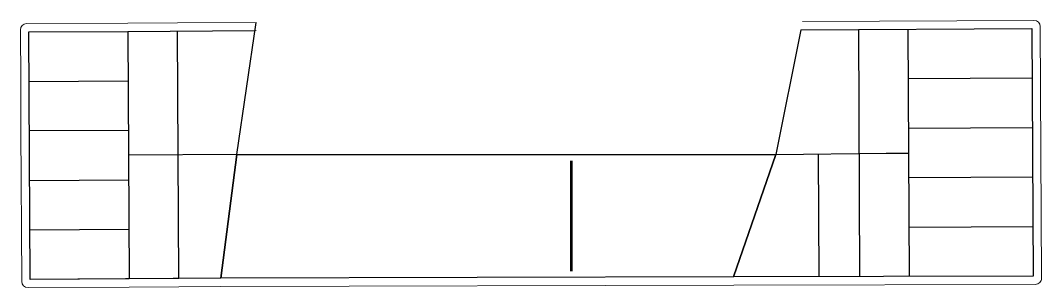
# Model space of a CAD drawing. Header units: centimetres. Extents: x 0 to 1311401, y -389375 to 85618.
# Drawn here: x 690008 to 714626, y -196060 to -189602 of the extents above; entities that cross this region are included whole.
import ezdxf

# ---------------------------------------------------------------- set-up
doc = ezdxf.new("R2010")
doc.units = ezdxf.units.CM
doc.header["$LTSCALE"] = 4
for name, color, linetype in [('0.6', 6, 'Continuous'), ('04', 254, 'Continuous'), ('LIMITE-L', 7, 'Continuous')]:
    doc.layers.add(name, color=color, linetype=linetype)
doc.layers.add('K-ALINHAMENTO', color=10, linetype='Continuous', lineweight=9)
doc.layers.add('P-MEIOFIO', color=171, linetype='Continuous', lineweight=9)

msp = doc.modelspace()

# ---------------------------------------------------------------- linework, layer by layer
at = {"color": 1}
msp.add_lwpolyline([(708824.048, -189832.169), (714393.83, -189801.799), (714426.435, -195781.555), (707203.475, -195801.301)], dxfattribs=at)
at = {"layer": '0.6'}
for p, q in [((703278.138, -195662.031), (703278.138, -192995.55)), ((703308.138, -195662.031), (703308.138, -192995.55))]:
    msp.add_line(p, q, dxfattribs=at)
at = {"layer": '04'}
for points in [[(695221.792, -192845.55), (695688.228, -189651.208)], [(708825.021, -189827.297), (714393.83, -189801.799), (714426.435, -195781.555), (707197.21, -195801.318), (708222.232, -192845.55)], [(695221.792, -192845.55), (694839.907, -195835.099), (690240.477, -195860.178), (690207.872, -189880.422), (692599.774, -189867.38), (695659.099, -189850.698)], [(692599.774, -189867.38), (692632.38, -195847.136)], [(693828.331, -195840.615), (693798.311, -189860.845)], [(708825.021, -189827.297), (708222.232, -192845.55), (710881.869, -192810.915), (711420.254, -192810.915)], [(710210.826, -189820.952), (710240.549, -195792.998)], [(711403.904, -189815.489), (711436.513, -195789.729)], [(714400.351, -190997.75), (711410.446, -191014.07)], [(690214.393, -191076.373), (692606.295, -191063.331)], [(692612.816, -192259.282), (690220.914, -192272.325)], [(711416.967, -192210.004), (714406.872, -192193.701)], [(695221.792, -192845.55), (692616.077, -192857.258)], [(709261.95, -195795.673), (709245.777, -192829.676)], [(690227.435, -193468.276), (692619.338, -193455.234)], [(714413.393, -193389.652), (711423.502, -193405.972)], [(690233.956, -194664.227), (692625.859, -194651.185)], [(711430.023, -194601.907), (714419.914, -194585.604)]]:
    msp.add_lwpolyline(points, dxfattribs=at)
at = {"layer": 'K-ALINHAMENTO'}
msp.add_lwpolyline([(695689.315, -189850.534), (693795.725, -189860.859), (692599.774, -189867.38), (690207.872, -189880.422), (690214.393, -191076.373), (690220.914, -192272.325), (690227.435, -193468.276), (690233.956, -194664.227), (690240.477, -195860.178), (692632.38, -195847.136), (693828.331, -195840.615), (694839.907, -195835.099)], dxfattribs=at)
at = {"layer": 'LIMITE-L'}
msp.add_lwpolyline([(707197.21, -195801.318), (694839.907, -195835.099), (695221.792, -192845.55), (708222.232, -192845.55)], close=True, dxfattribs=at)
at = {"layer": 'P-MEIOFIO'}
msp.add_lwpolyline([(695688.228, -189651.208), (693794.639, -189661.533), (692598.687, -189668.055), (690156.953, -189681.369, 0.414213562), (690008.275, -189831.678), (690015.068, -191077.46), (690021.589, -192273.411), (690028.11, -193469.363), (690034.631, -194665.314), (690041.424, -195911.097, 0.414213562), (690191.733, -196059.775), (692633.467, -196046.461), (693829.418, -196039.94), (694840.993, -196034.424), (707204.02, -196000.628), (714476.948, -195980.746, 0.415010138), (714626.033, -195830.435), (714592.883, -189750.88, 0.414213562), (714442.574, -189602.202), (708863.9, -189632.62)], format="xyb", dxfattribs=at)

doc.saveas('drawing.dxf')
